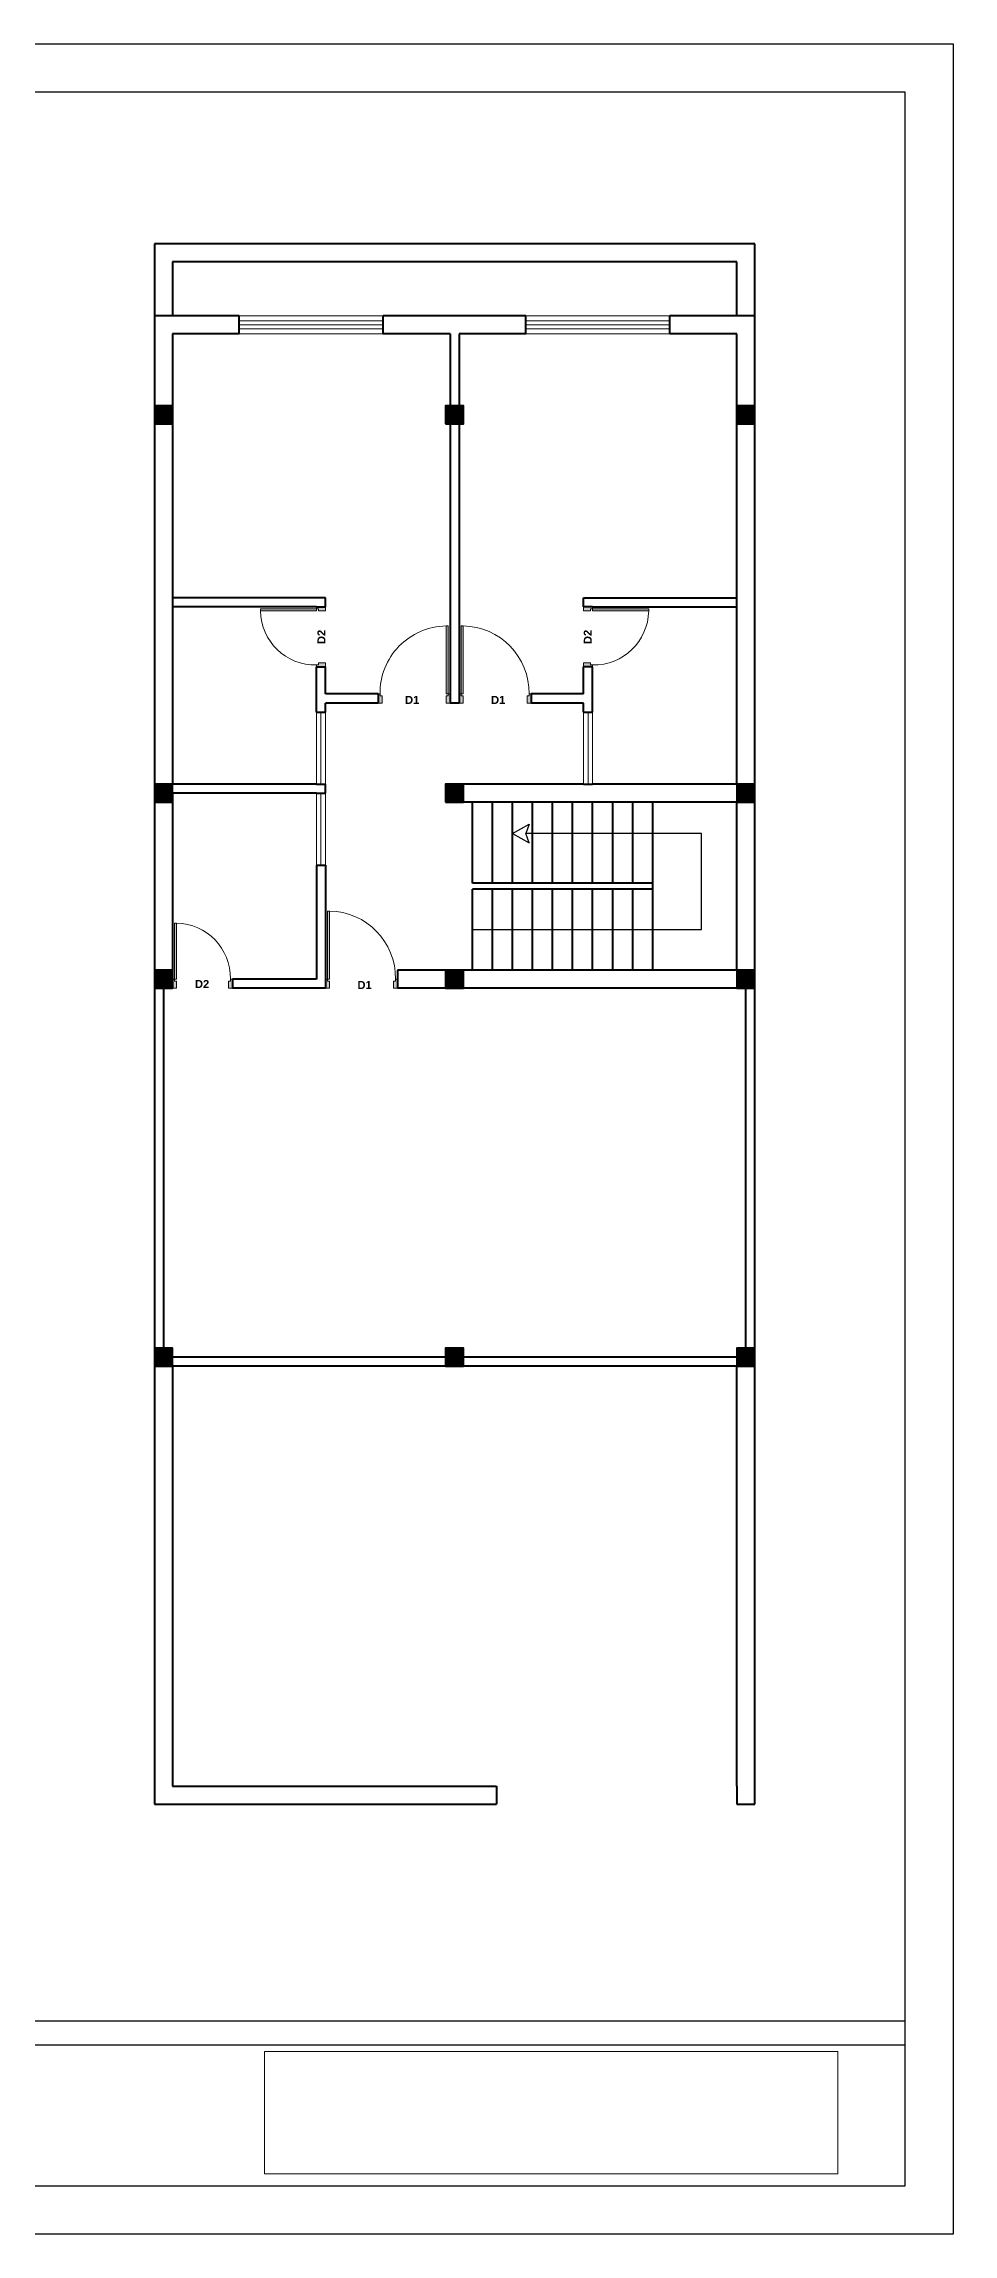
# Model space of a CAD drawing. Header units: inches. Extents: x 1457 to 6508, y 1058 to 4458.
# Drawn here: x 4780 to 5234, y 1059 to 2154 of the extents above; entities that cross this region are included whole.
import ezdxf

# ---------------------------------------------------------------- set-up
doc = ezdxf.new("R2010")
doc.units = ezdxf.units.IN
for name, color, linetype, lineweight in [('1.COLUMN', 1, 'Continuous', 40), ('DOOR', 3, 'Continuous', 18), ('frame', 10, 'Continuous', 30), ('STAIRS', 30, 'Continuous', 25), ('WALL', 2, 'Continuous', 40), ('WINDOW', 4, 'Continuous', 18)]:
    doc.layers.add(name, color=color, linetype=linetype, lineweight=lineweight)
doc.layers.add('logo', color=7, linetype='Continuous')
doc.styles.get("Standard").update_dxf_attribs({"font": 'arialbd.ttf'})
picture_1 = doc.add_image_def('image1.png', size_in_pixel=(1600, 341))

msp = doc.modelspace()

# ---------------------------------------------------------------- hatches: boundary and pattern name
at = {"layer": '1.COLUMN'}
h = msp.add_hatch(color=256, dxfattribs=at)
h.dxf.hatch_style = 1
h.paths.add_polyline_path([(4843.7631, 1972.9025), (4834.7631, 1972.9025), (4834.7631, 1963.9025), (4843.7631, 1963.9025)])
h = msp.add_hatch(color=256, dxfattribs=at)
h.dxf.hatch_style = 1
h.paths.add_polyline_path([(4989.2631, 1972.9025), (4980.2631, 1972.9025), (4980.2631, 1963.9025), (4989.2631, 1963.9025)])
h = msp.add_hatch(color=256, dxfattribs=at)
h.dxf.hatch_style = 1
h.paths.add_polyline_path([(5134.7631, 1972.9025), (5125.7631, 1972.9025), (5125.7631, 1963.9025), (5134.7631, 1963.9025)])
h = msp.add_hatch(color=256, dxfattribs=at)
h.dxf.hatch_style = 1
h.paths.add_polyline_path([(4843.7631, 1783.9025), (4834.7631, 1783.9025), (4834.7631, 1774.9025), (4843.7631, 1774.9025)])
h = msp.add_hatch(color=256, dxfattribs=at)
h.dxf.hatch_style = 1
h.paths.add_polyline_path([(4989.2631, 1783.9025), (4980.2631, 1783.9025), (4980.2631, 1774.9025), (4989.2631, 1774.9025)])
h = msp.add_hatch(color=256, dxfattribs=at)
h.dxf.hatch_style = 1
h.paths.add_polyline_path([(5134.7631, 1783.9025), (5125.7631, 1783.9025), (5125.7631, 1774.9025), (5134.7631, 1774.9025)])
h = msp.add_hatch(color=256, dxfattribs=at)
h.dxf.hatch_style = 1
h.paths.add_polyline_path([(4843.7631, 1690.9025), (4834.7631, 1690.9025), (4834.7631, 1681.9025), (4843.7631, 1681.9025)])
h = msp.add_hatch(color=256, dxfattribs=at)
h.dxf.hatch_style = 1
h.paths.add_polyline_path([(4989.2631, 1690.9025), (4980.2631, 1690.9025), (4980.2631, 1681.9025), (4989.2631, 1681.9025)])
h = msp.add_hatch(color=256, dxfattribs=at)
h.dxf.hatch_style = 1
h.paths.add_polyline_path([(5134.7631, 1690.9025), (5125.7631, 1690.9025), (5125.7631, 1681.9025), (5134.7631, 1681.9025)])
h = msp.add_hatch(color=256, dxfattribs=at)
h.dxf.hatch_style = 1
h.paths.add_polyline_path([(4843.7631, 1501.9025), (4834.7631, 1501.9025), (4834.7631, 1492.9025), (4843.7631, 1492.9025)])
h = msp.add_hatch(color=256, dxfattribs=at)
h.dxf.hatch_style = 1
h.paths.add_polyline_path([(4989.2631, 1501.9025), (4980.2631, 1501.9025), (4980.2631, 1492.9025), (4989.2631, 1492.9025)])
h = msp.add_hatch(color=256, dxfattribs=at)
h.dxf.hatch_style = 1
h.paths.add_polyline_path([(5134.7631, 1501.9025), (5125.7631, 1501.9025), (5125.7631, 1492.9025), (5134.7631, 1492.9025)])
at = {"layer": 'DOOR'}
h = msp.add_hatch(color=256, dxfattribs=at)
h.dxf.hatch_style = 1
h.paths.add_polyline_path([(4887.7631, 1870.4025), (4887.7631, 1871.4025), (4915.7631, 1871.4025), (4915.7631, 1870.4025)])
h.paths.add_polyline_path([(4916.7631, 1870.4025), (4916.7631, 1871.4025), (4915.7631, 1871.4025), (4915.7631, 1872.4025), (4920.2631, 1872.4025), (4920.2631, 1870.4025)])
h.paths.add_polyline_path([(4915.7631, 1842.4025), (4915.7631, 1843.4025), (4916.7631, 1843.4025), (4916.7631, 1844.4025), (4920.2631, 1844.4025), (4920.2631, 1842.4025)])
h = msp.add_hatch(color=256, dxfattribs=at)
h.dxf.hatch_style = 1
h.paths.add_polyline_path([(5081.7631, 1870.4025), (5081.7631, 1871.4025), (5053.7631, 1871.4025), (5053.7631, 1870.4025)])
h.paths.add_polyline_path([(5052.7631, 1870.4025), (5052.7631, 1871.4025), (5053.7631, 1871.4025), (5053.7631, 1872.4025), (5049.2631, 1872.4025), (5049.2631, 1870.4025)])
h.paths.add_polyline_path([(5053.7631, 1842.4025), (5053.7631, 1843.4025), (5052.7631, 1843.4025), (5052.7631, 1844.4025), (5049.2631, 1844.4025), (5049.2631, 1842.4025)])
h = msp.add_hatch(color=256, dxfattribs=at)
h.dxf.hatch_style = 1
h.paths.add_polyline_path([(4980.5131, 1862.9025), (4981.5131, 1862.9025), (4981.5131, 1828.9025), (4980.5131, 1828.9025)])
h.paths.add_polyline_path([(4980.5131, 1827.9025), (4981.5131, 1827.9025), (4981.5131, 1828.9025), (4982.5131, 1828.9025), (4982.5131, 1824.4025), (4980.5131, 1824.4025)])
h.paths.add_polyline_path([(4946.5131, 1828.9025), (4947.5131, 1828.9025), (4947.5131, 1827.9025), (4948.5131, 1827.9025), (4948.5131, 1824.4025), (4946.5131, 1824.4025)])
h = msp.add_hatch(color=256, dxfattribs=at)
h.dxf.hatch_style = 1
h.paths.add_polyline_path([(4989.0131, 1862.9025), (4988.0131, 1862.9025), (4988.0131, 1828.9025), (4989.0131, 1828.9025)])
h.paths.add_polyline_path([(4989.0131, 1827.9025), (4988.0131, 1827.9025), (4988.0131, 1828.9025), (4987.0131, 1828.9025), (4987.0131, 1824.4025), (4989.0131, 1824.4025)])
h.paths.add_polyline_path([(5023.0131, 1828.9025), (5022.0131, 1828.9025), (5022.0131, 1827.9025), (5021.0131, 1827.9025), (5021.0131, 1824.4025), (5023.0131, 1824.4025)])
h = msp.add_hatch(color=256, dxfattribs=at)
h.dxf.hatch_style = 1
h.paths.add_polyline_path([(4922.2631, 1720.4025), (4921.2631, 1720.4025), (4921.2631, 1686.4025), (4922.2631, 1686.4025)])
h.paths.add_polyline_path([(4922.2631, 1685.4025), (4921.2631, 1685.4025), (4921.2631, 1686.4025), (4920.2631, 1686.4025), (4920.2631, 1681.9025), (4922.2631, 1681.9025)])
h.paths.add_polyline_path([(4956.2631, 1686.4025), (4955.2631, 1686.4025), (4955.2631, 1685.4025), (4954.2631, 1685.4025), (4954.2631, 1681.9025), (4956.2631, 1681.9025)])
h = msp.add_hatch(color=256, dxfattribs=at)
h.dxf.hatch_style = 1
h.paths.add_polyline_path([(4845.7631, 1714.4025), (4844.7631, 1714.4025), (4844.7631, 1686.4025), (4845.7631, 1686.4025)])
h.paths.add_polyline_path([(4845.7631, 1685.4025), (4844.7631, 1685.4025), (4844.7631, 1686.4025), (4843.7631, 1686.4025), (4843.7631, 1681.9025), (4845.7631, 1681.9025)])
h.paths.add_polyline_path([(4873.7631, 1686.4025), (4872.7631, 1686.4025), (4872.7631, 1685.4025), (4871.7631, 1685.4025), (4871.7631, 1681.9025), (4873.7631, 1681.9025)])

# ---------------------------------------------------------------- linework, layer by layer
msp.add_lwpolyline([(4005.8451, 2153.9229), (5233.9105, 2153.9229), (5233.9105, 1058.9832), (4005.8451, 1058.9832)], close=True)
at = {"layer": '1.COLUMN'}
for points in [[(4834.7631, 1963.9025), (4843.7631, 1963.9025), (4843.7631, 1972.9025), (4834.7631, 1972.9025)], [(4980.2631, 1963.9025), (4989.2631, 1963.9025), (4989.2631, 1972.9025), (4980.2631, 1972.9025)], [(5125.7631, 1963.9025), (5134.7631, 1963.9025), (5134.7631, 1972.9025), (5125.7631, 1972.9025)], [(4834.7631, 1774.9025), (4843.7631, 1774.9025), (4843.7631, 1783.9025), (4834.7631, 1783.9025)], [(4980.2631, 1774.9025), (4989.2631, 1774.9025), (4989.2631, 1783.9025), (4980.2631, 1783.9025)], [(5125.7631, 1774.9025), (5134.7631, 1774.9025), (5134.7631, 1783.9025), (5125.7631, 1783.9025)], [(4834.7631, 1681.9025), (4843.7631, 1681.9025), (4843.7631, 1690.9025), (4834.7631, 1690.9025)], [(4980.2631, 1681.9025), (4989.2631, 1681.9025), (4989.2631, 1690.9025), (4980.2631, 1690.9025)], [(5125.7631, 1681.9025), (5134.7631, 1681.9025), (5134.7631, 1690.9025), (5125.7631, 1690.9025)], [(4834.7631, 1492.9025), (4843.7631, 1492.9025), (4843.7631, 1501.9025), (4834.7631, 1501.9025)], [(4980.2631, 1492.9025), (4989.2631, 1492.9025), (4989.2631, 1501.9025), (4980.2631, 1501.9025)], [(5125.7631, 1492.9025), (5134.7631, 1492.9025), (5134.7631, 1501.9025), (5125.7631, 1501.9025)]]:
    msp.add_lwpolyline(points, close=True, dxfattribs=at)
at = {"layer": 'DOOR'}
for p, q in [((4920.2631, 1872.4025), (4915.7631, 1872.4025)), ((4915.7631, 1872.4025), (4915.7631, 1871.4025)), ((4920.2631, 1870.4025), (4920.2631, 1872.4025)), ((5049.2631, 1872.4025), (5053.7631, 1872.4025)), ((5049.2631, 1870.4025), (5049.2631, 1872.4025)), ((5053.7631, 1872.4025), (5053.7631, 1871.4025)), ((4915.7631, 1871.4025), (4916.7631, 1871.4025)), ((4916.7631, 1871.4025), (4916.7631, 1870.4025)), ((4916.7631, 1870.4025), (4920.2631, 1870.4025)), ((5052.7631, 1870.4025), (5049.2631, 1870.4025)), ((5053.7631, 1871.4025), (5052.7631, 1871.4025)), ((5052.7631, 1871.4025), (5052.7631, 1870.4025)), ((4915.7631, 1842.4025), (4915.7631, 1843.4025)), ((4915.7631, 1843.4025), (4916.7631, 1843.4025)), ((4920.2631, 1842.4025), (4915.7631, 1842.4025)), ((4916.7631, 1843.4025), (4916.7631, 1844.4025)), ((4916.7631, 1844.4025), (4920.2631, 1844.4025)), ((4920.2631, 1844.4025), (4920.2631, 1842.4025)), ((5052.7631, 1844.4025), (5049.2631, 1844.4025)), ((5049.2631, 1844.4025), (5049.2631, 1842.4025)), ((5049.2631, 1842.4025), (5053.7631, 1842.4025)), ((5052.7631, 1843.4025), (5052.7631, 1844.4025)), ((5053.7631, 1843.4025), (5052.7631, 1843.4025)), ((5053.7631, 1842.4025), (5053.7631, 1843.4025)), ((4946.5131, 1824.4025), (4946.5131, 1828.9025)), ((4946.5131, 1828.9025), (4947.5131, 1828.9025)), ((4947.5131, 1828.9025), (4947.5131, 1827.9025)), ((4982.5131, 1828.9025), (4981.5131, 1828.9025)), ((4981.5131, 1828.9025), (4981.5131, 1827.9025)), ((4982.5131, 1824.4025), (4982.5131, 1828.9025)), ((4987.0131, 1824.4025), (4987.0131, 1828.9025)), ((4987.0131, 1828.9025), (4988.0131, 1828.9025)), ((4988.0131, 1828.9025), (4988.0131, 1827.9025)), ((5023.0131, 1828.9025), (5022.0131, 1828.9025)), ((5022.0131, 1828.9025), (5022.0131, 1827.9025)), ((5023.0131, 1824.4025), (5023.0131, 1828.9025)), ((4948.5131, 1824.4025), (4946.5131, 1824.4025)), ((4947.5131, 1827.9025), (4948.5131, 1827.9025)), ((4948.5131, 1827.9025), (4948.5131, 1824.4025)), ((4981.5131, 1827.9025), (4980.5131, 1827.9025)), ((4980.5131, 1827.9025), (4980.5131, 1824.4025)), ((4980.5131, 1824.4025), (4982.5131, 1824.4025)), ((4989.0131, 1824.4025), (4987.0131, 1824.4025)), ((4988.0131, 1827.9025), (4989.0131, 1827.9025)), ((4989.0131, 1827.9025), (4989.0131, 1824.4025)), ((5022.0131, 1827.9025), (5021.0131, 1827.9025)), ((5021.0131, 1827.9025), (5021.0131, 1824.4025)), ((5021.0131, 1824.4025), (5023.0131, 1824.4025)), ((4843.7631, 1681.9025), (4843.7631, 1686.4025)), ((4843.7631, 1686.4025), (4844.7631, 1686.4025)), ((4844.7631, 1686.4025), (4844.7631, 1685.4025)), ((4873.7631, 1686.4025), (4872.7631, 1686.4025)), ((4872.7631, 1686.4025), (4872.7631, 1685.4025)), ((4873.7631, 1681.9025), (4873.7631, 1686.4025)), ((4920.2631, 1681.9025), (4920.2631, 1686.4025)), ((4920.2631, 1686.4025), (4921.2631, 1686.4025)), ((4921.2631, 1686.4025), (4921.2631, 1685.4025)), ((4956.2631, 1686.4025), (4955.2631, 1686.4025)), ((4955.2631, 1686.4025), (4955.2631, 1685.4025)), ((4956.2631, 1681.9025), (4956.2631, 1686.4025)), ((4845.7631, 1681.9025), (4843.7631, 1681.9025)), ((4844.7631, 1685.4025), (4845.7631, 1685.4025)), ((4845.7631, 1685.4025), (4845.7631, 1681.9025)), ((4872.7631, 1685.4025), (4871.7631, 1685.4025)), ((4871.7631, 1685.4025), (4871.7631, 1681.9025)), ((4871.7631, 1681.9025), (4873.7631, 1681.9025)), ((4922.2631, 1681.9025), (4920.2631, 1681.9025)), ((4921.2631, 1685.4025), (4922.2631, 1685.4025)), ((4922.2631, 1685.4025), (4922.2631, 1681.9025)), ((4955.2631, 1685.4025), (4954.2631, 1685.4025)), ((4954.2631, 1685.4025), (4954.2631, 1681.9025)), ((4954.2631, 1681.9025), (4956.2631, 1681.9025))]:
    msp.add_line(p, q, dxfattribs=at)
for points in [[(4915.7631, 1871.4025), (4915.7631, 1870.4025), (4887.7631, 1870.4025), (4887.7631, 1871.4025)], [(4981.5131, 1828.9025), (4980.5131, 1828.9025), (4980.5131, 1862.9025), (4981.5131, 1862.9025)], [(4988.0131, 1828.9025), (4989.0131, 1828.9025), (4989.0131, 1862.9025), (4988.0131, 1862.9025)], [(5053.7631, 1871.4025), (5053.7631, 1870.4025), (5081.7631, 1870.4025), (5081.7631, 1871.4025)], [(4921.2631, 1686.4025), (4922.2631, 1686.4025), (4922.2631, 1720.4025), (4921.2631, 1720.4025)], [(4844.7631, 1686.4025), (4845.7631, 1686.4025), (4845.7631, 1714.4025), (4844.7631, 1714.4025)]]:
    msp.add_lwpolyline(points, close=True, dxfattribs=at)
for centre, radius, start, end in [((4915.2631, 1870.9025), 27.5045, 181.0416267, 271.0416267), ((4981.0131, 1829.4025), 33.5037, 90.8550974, 180.8550974), ((4988.5131, 1829.4025), 33.5037, 359.1449026, 89.1449026), ((5054.2631, 1870.9025), 27.5045, 268.9583733, 358.9583733), ((4921.7631, 1686.9025), 33.5037, 359.1449026, 89.1449026), ((4845.2631, 1686.9025), 27.5045, 358.9583733, 88.9583733)]:
    msp.add_arc(centre, radius, start, end, dxfattribs=at)
at = {"layer": 'frame'}
for p, q in [((4029.9292, 1165.6477), (5209.8264, 1165.6477)), ((4029.9292, 1153.6057), (5209.8264, 1153.6057))]:
    msp.add_line(p, q, dxfattribs=at)
msp.add_lwpolyline([(4029.9292, 2129.8388), (5209.8264, 2129.8388), (5209.8264, 1083.0673), (4029.9292, 1083.0673)], close=True, dxfattribs=at)
at = {"layer": 'STAIRS'}
for p, q in [((5013.7631, 1759.1114), (5022.0711, 1763.781)), ((5022.0711, 1763.781), (5020.4112, 1759.1114)), ((5013.7631, 1759.1114), (5022.0711, 1754.4418)), ((5108.1644, 1759.1114), (5020.4112, 1759.1114)), ((5022.0711, 1754.4418), (5020.4112, 1759.1114)), ((5108.1644, 1711.1525), (5108.1644, 1759.1114)), ((4993.7631, 1711.1525), (5108.1644, 1711.1525))]:
    msp.add_line(p, q, dxfattribs=at)
at = {"layer": 'WALL', "color": 252}
for p, q in [((5134.7631, 2053.9025), (4834.7631, 2053.9025)), ((4834.7631, 2053.9025), (4834.7631, 2017.9025)), ((5134.7631, 2017.9025), (5134.7631, 2053.9025)), ((5125.7631, 2044.9025), (4843.7631, 2044.9025)), ((4843.7631, 2044.9025), (4843.7631, 2017.9025)), ((5125.7631, 2017.9025), (5125.7631, 2044.9025)), ((4834.7631, 1492.9025), (4834.7631, 1273.9025)), ((4843.7631, 1492.9025), (4843.7631, 1282.9025)), ((5125.7631, 1282.9025), (5125.7631, 1492.9025)), ((5134.7631, 1273.9025), (5134.7631, 1492.9025)), ((4843.7631, 1282.9025), (5005.7631, 1282.9025)), ((5005.7631, 1282.9025), (5005.7631, 1273.9025)), ((5125.7631, 1282.9025), (5125.7631, 1273.9025)), ((4834.7631, 1273.9025), (5005.7631, 1273.9025)), ((5125.7631, 1273.9025), (5134.7631, 1273.9025))]:
    msp.add_line(p, q, dxfattribs=at)
at = {"layer": 'WALL'}
for p, q in [((4834.7631, 2017.9025), (4834.7631, 1681.9025)), ((4877.1381, 2017.9025), (4834.7631, 2017.9025)), ((4877.1381, 2008.9025), (4877.1381, 2017.9025)), ((5020.3881, 2017.9025), (4949.1381, 2017.9025)), ((4949.1381, 2008.9025), (4949.1381, 2017.9025)), ((5020.3881, 2008.9025), (5020.3881, 2017.9025)), ((5134.7631, 2017.9025), (5092.3881, 2017.9025)), ((5092.3881, 2008.9025), (5092.3881, 2017.9025)), ((5134.7631, 1681.9025), (5134.7631, 2017.9025)), ((4877.1381, 2008.9025), (4843.7631, 2008.9025)), ((4843.7631, 2008.9025), (4843.7631, 1783.9025)), ((4982.5131, 2008.9025), (4949.1381, 2008.9025)), ((4982.5131, 2008.9025), (4982.5131, 1828.9025)), ((5020.3881, 2008.9025), (4987.0131, 2008.9025)), ((4987.0131, 2008.9025), (4987.0131, 1828.9025)), ((5125.7631, 2008.9025), (5092.3881, 2008.9025)), ((5125.7631, 1783.9025), (5125.7631, 2008.9025)), ((4920.2631, 1876.9025), (4843.7631, 1876.9025)), ((4915.7631, 1872.4025), (4843.7631, 1872.4025)), ((4915.7631, 1872.4025), (4920.2631, 1872.4025)), ((4920.2631, 1872.4025), (4920.2631, 1876.9025)), ((5049.2631, 1872.4025), (5049.2631, 1876.9025)), ((5049.2631, 1876.9025), (5125.7631, 1876.9025)), ((5053.7631, 1872.4025), (5049.2631, 1872.4025)), ((5053.7631, 1872.4025), (5125.7631, 1872.4025)), ((4915.7631, 1819.9025), (4915.7631, 1842.4025)), ((4915.7631, 1842.4025), (4920.2631, 1842.4025)), ((4920.2631, 1828.9025), (4920.2631, 1842.4025)), ((5049.2631, 1828.9025), (5049.2631, 1842.4025)), ((5053.7631, 1842.4025), (5049.2631, 1842.4025)), ((5053.7631, 1819.9025), (5053.7631, 1842.4025)), ((4946.5131, 1828.9025), (4920.2631, 1828.9025)), ((4946.5131, 1828.9025), (4946.5131, 1824.4025)), ((4982.5131, 1828.9025), (4982.5131, 1824.4025)), ((4987.0131, 1828.9025), (4987.0131, 1824.4025)), ((5049.2631, 1828.9025), (5023.0131, 1828.9025)), ((5023.0131, 1828.9025), (5023.0131, 1824.4025)), ((4915.7631, 1819.9025), (4920.2631, 1819.9025)), ((4920.2631, 1819.9025), (4920.2631, 1824.4025)), ((4946.5131, 1824.4025), (4920.2631, 1824.4025)), ((4987.0131, 1824.4025), (4982.5131, 1824.4025)), ((5049.2631, 1824.4025), (5023.0131, 1824.4025)), ((5049.2631, 1819.9025), (5049.2631, 1824.4025)), ((5049.2631, 1819.9025), (5053.7631, 1819.9025)), ((4915.7631, 1783.9025), (4843.7631, 1783.9025)), ((4915.7631, 1779.4025), (4843.7631, 1779.4025)), ((4843.7631, 1779.4025), (4843.7631, 1686.4025)), ((4915.7631, 1783.9025), (4920.2631, 1783.9025)), ((4915.7631, 1779.4025), (4920.2631, 1779.4025)), ((4920.2631, 1779.4025), (4920.2631, 1783.9025)), ((4982.5131, 1783.9025), (4980.2631, 1783.9025)), ((5125.7631, 1774.9025), (4980.2631, 1774.9025)), ((4982.5131, 1783.9025), (4987.0131, 1783.9025)), ((5049.2631, 1783.9025), (4987.0131, 1783.9025)), ((4993.7631, 1734.4025), (4993.7631, 1774.9025)), ((5003.7631, 1734.4025), (5003.7631, 1774.9025)), ((5013.7631, 1734.4025), (5013.7631, 1774.9025)), ((5023.7631, 1734.4025), (5023.7631, 1774.9025)), ((5033.7631, 1734.4025), (5033.7631, 1774.9025)), ((5043.7631, 1734.4025), (5043.7631, 1774.9025)), ((5049.2631, 1783.9025), (5053.7631, 1783.9025)), ((5125.7631, 1783.9025), (5053.7631, 1783.9025)), ((5053.7631, 1734.4025), (5053.7631, 1774.9025)), ((5063.7631, 1734.4025), (5063.7631, 1774.9025)), ((5073.7631, 1734.4025), (5073.7631, 1774.9025)), ((5083.7631, 1690.9025), (5083.7631, 1774.9025)), ((5125.7631, 1690.9025), (5125.7631, 1774.9025)), ((4915.7631, 1743.4025), (4915.7631, 1686.4025)), ((4915.7631, 1743.4025), (4920.2631, 1743.4025)), ((4920.2631, 1743.4025), (4920.2631, 1681.9025)), ((5083.7631, 1734.4025), (4993.7631, 1734.4025)), ((5083.7631, 1731.4025), (4993.7631, 1731.4025)), ((4993.7631, 1690.9025), (4993.7631, 1731.4025)), ((5003.7631, 1690.9025), (5003.7631, 1731.4025)), ((5013.7631, 1690.9025), (5013.7631, 1731.4025)), ((5023.7631, 1690.9025), (5023.7631, 1731.4025)), ((5033.7631, 1690.9025), (5033.7631, 1731.4025)), ((5043.7631, 1690.9025), (5043.7631, 1731.4025)), ((5053.7631, 1690.9025), (5053.7631, 1731.4025)), ((5063.7631, 1690.9025), (5063.7631, 1731.4025)), ((5073.7631, 1690.9025), (5073.7631, 1731.4025)), ((4843.7631, 1686.4025), (4843.7631, 1681.9025)), ((4915.7631, 1686.4025), (4873.7631, 1686.4025)), ((4873.7631, 1686.4025), (4873.7631, 1681.9025)), ((5125.7631, 1690.9025), (4956.2631, 1690.9025)), ((4956.2631, 1690.9025), (4956.2631, 1681.9025)), ((4834.7631, 1681.9025), (4834.7631, 1492.9025)), ((4839.2631, 1681.9025), (4839.2631, 1492.9025)), ((4920.2631, 1681.9025), (4873.7631, 1681.9025)), ((5125.7631, 1681.9025), (4956.2631, 1681.9025)), ((5130.2631, 1492.9025), (5130.2631, 1681.9025)), ((5134.7631, 1492.9025), (5134.7631, 1681.9025)), ((5134.7631, 1497.4025), (4834.7631, 1497.4025)), ((5134.7631, 1492.9025), (4834.7631, 1492.9025))]:
    msp.add_line(p, q, dxfattribs=at)
at = {"layer": 'WINDOW'}
for p, q in [((4877.1381, 2017.9025), (4949.1381, 2017.9025)), ((4877.1381, 2015.4025), (4949.1381, 2015.4025)), ((5020.3881, 2017.9025), (5092.3881, 2017.9025)), ((5020.3881, 2015.4025), (5092.3881, 2015.4025)), ((4877.1381, 2013.4025), (4949.1381, 2013.4025)), ((4877.1381, 2011.4025), (4949.1381, 2011.4025)), ((4877.1381, 2008.9025), (4949.1381, 2008.9025)), ((5020.3881, 2013.4025), (5092.3881, 2013.4025)), ((5020.3881, 2011.4025), (5092.3881, 2011.4025)), ((5020.3881, 2008.9025), (5092.3881, 2008.9025)), ((4915.7631, 1819.9025), (4915.7631, 1783.9025)), ((4918.0131, 1819.9025), (4918.0131, 1783.9025)), ((4920.2631, 1819.9025), (4920.2631, 1783.9025)), ((5049.2631, 1819.9025), (5049.2631, 1783.9025)), ((5051.5131, 1819.9025), (5051.5131, 1783.9025)), ((5053.7631, 1819.9025), (5053.7631, 1783.9025)), ((4915.7631, 1779.4025), (4915.7631, 1743.4025)), ((4918.0131, 1779.4025), (4918.0131, 1743.4025)), ((4920.2631, 1779.4025), (4920.2631, 1743.4025))]:
    msp.add_line(p, q, dxfattribs=at)

# ---------------------------------------------------------------- texts
at = {"layer": 'DOOR'}
for p in [(4920.2333, 1853.8661), (5053.3093, 1853.8661)]:
    msp.add_text('D2', height=4, rotation=90, dxfattribs=at).set_placement(p)
for s, p in [('D1', (4959.9923, 1823.9358)), ('D1', (5002.9855, 1823.9358)), ('D2', (4855.0199, 1681.9323)), ('D1', (4936.2355, 1681.4358))]:
    msp.add_text(s, height=4, dxfattribs=at).set_placement(p)

# ---------------------------------------------------------------- pictures from other files: only their frames are drawn
at = {"layer": 'logo', "color": 18, "lineweight": 0}
image = msp.add_image(picture_1, insert=(4889.8315, 1089.1835), size_in_units=(286.4658, 61.053), dxfattribs=at)
image.dxf.flags = 7

doc.saveas('drawing.dxf')
